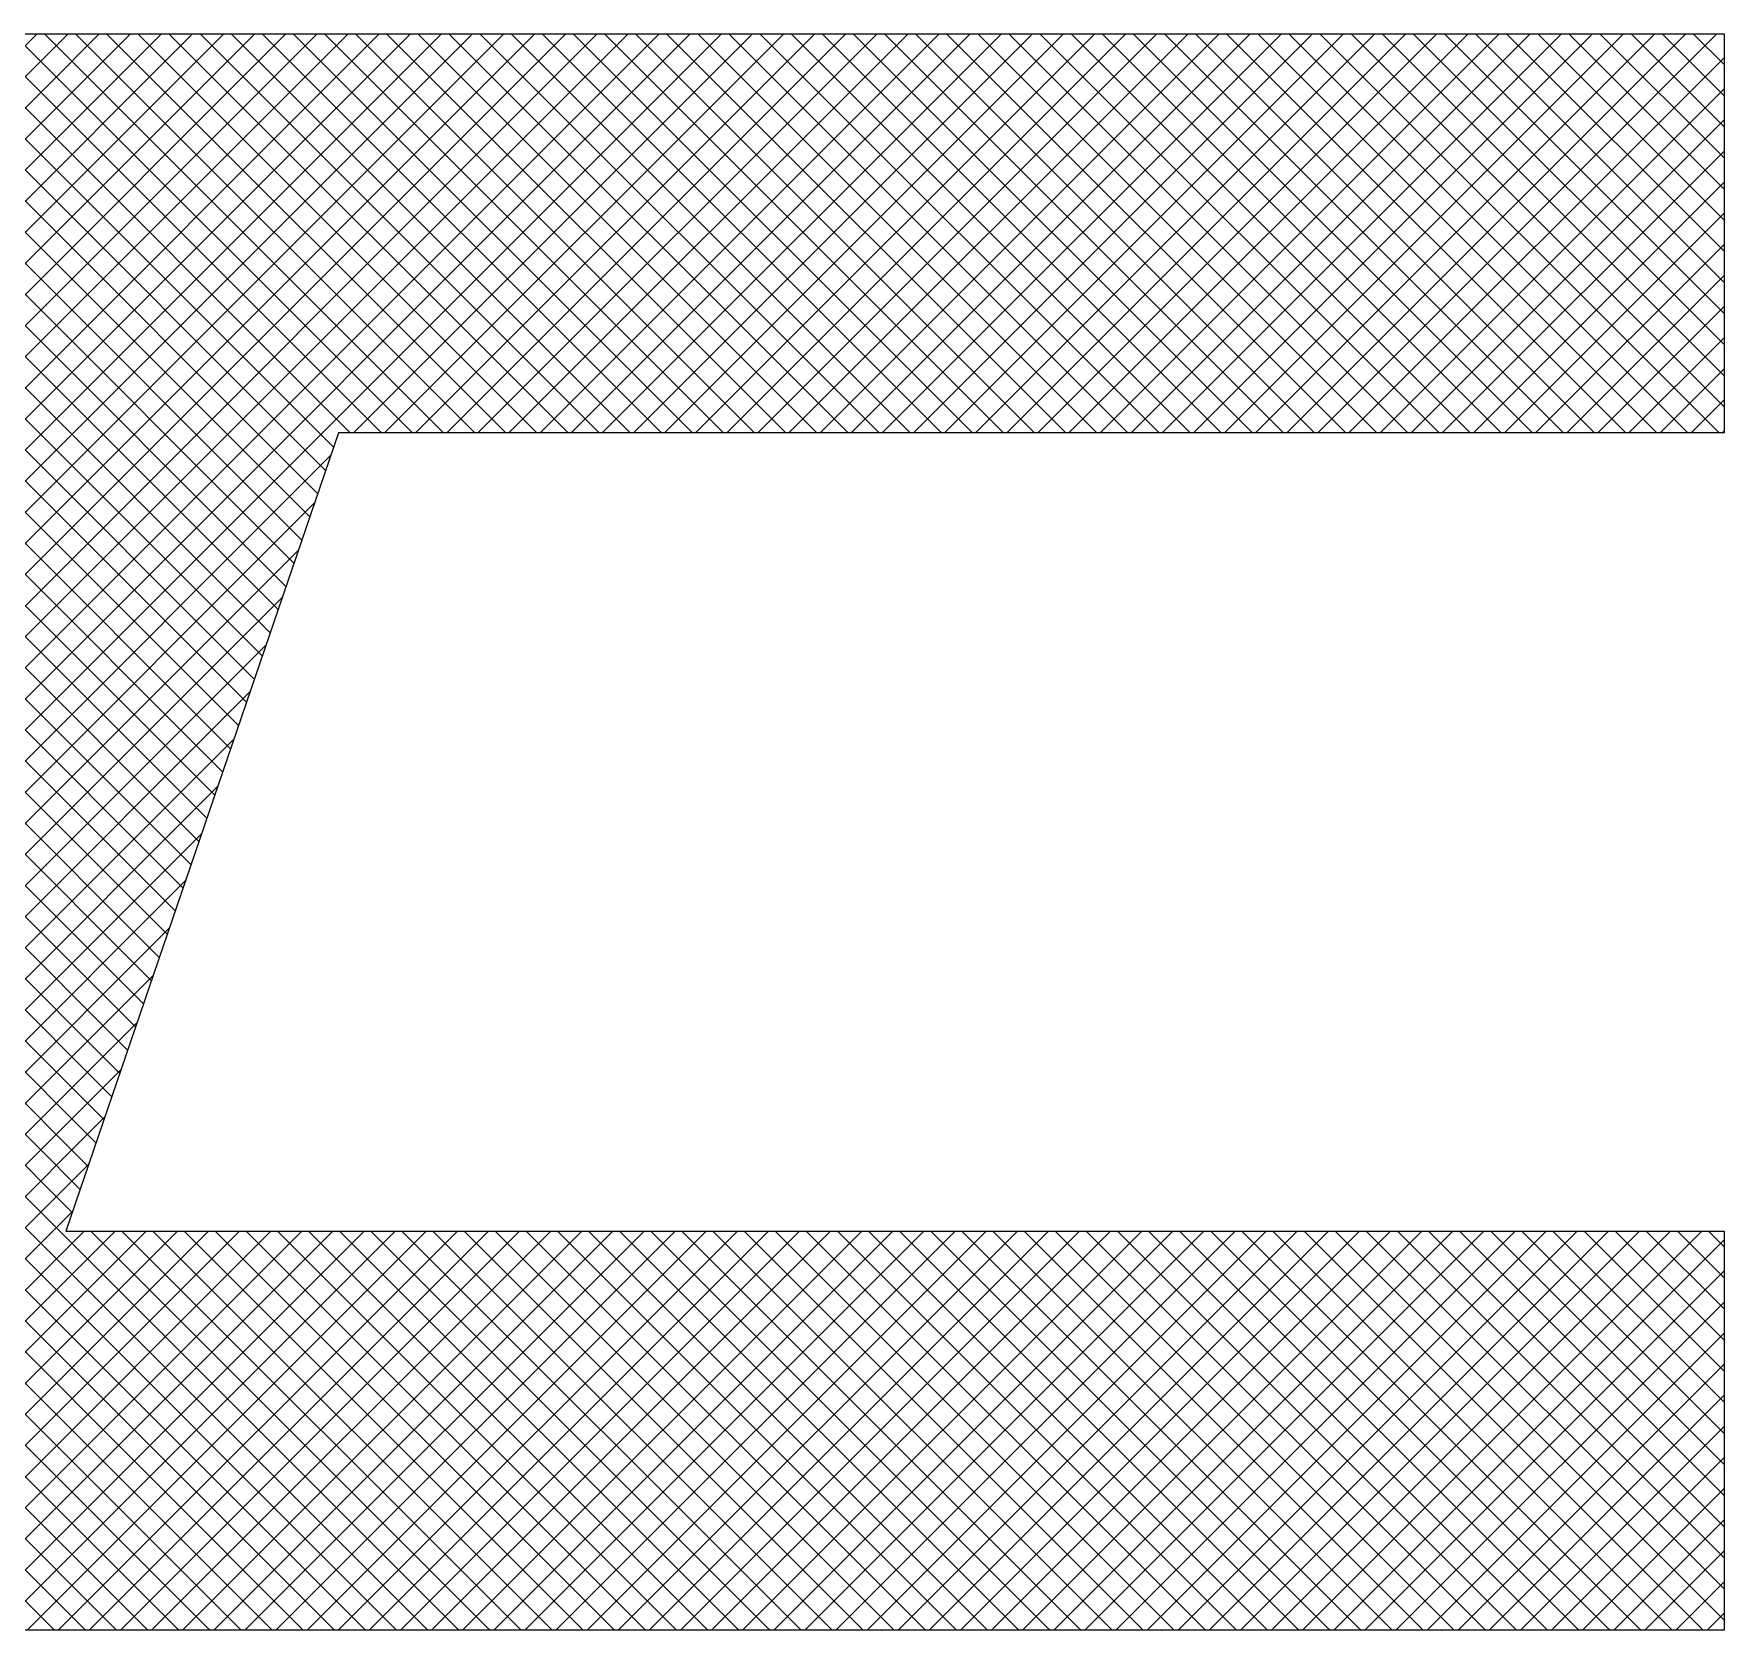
# Model space of a CAD drawing. Extents: x 610887 to 611781, y -400493 to -399849.
# Drawn here: x 611047.826 to 611051.418, y -400438.779 to -400435.386 of the extents above; entities that cross this region are included whole.
import ezdxf

# ---------------------------------------------------------------- set-up
doc = ezdxf.new("R2010")
doc.units = 0
doc.header["$LTSCALE"] = 1000
doc.layers.get('0').update_dxf_attribs({"linetype": 'CONTINUOUS'})
doc.layers.add('9-BOX', color=7, linetype='CONTINUOUS')

# ---------------------------------------------------------------- blocks, each defined once
blk = doc.blocks.new('*X13')
at = {"color": 0}
for p, q in [((237810.5159, 346143.8966), (237808.5505, 346145.862)), ((237810.5384, 346143.9625), (237808.6389, 346145.862)), ((237810.5609, 346144.0284), (237808.7273, 346145.862)), ((237808.8097, 346144.728), (237809.9437, 346145.862)), ((237810.5834, 346144.0942), (237808.8157, 346145.862)), ((237808.8981, 346144.728), (237810.0321, 346145.862)), ((237810.606, 346144.1601), (237808.9041, 346145.862)), ((237808.9864, 346144.728), (237810.1204, 346145.862)), ((237810.6285, 346144.226), (237808.9925, 346145.862)), ((237809.0051, 346142.9789), (237811.8882, 346145.862)), ((237809.0509, 346143.113), (237811.7998, 346145.862)), ((237809.0748, 346144.728), (237810.2088, 346145.862)), ((237810.651, 346144.2919), (237809.0809, 346145.862)), ((237809.0967, 346143.2472), (237811.7114, 346145.862)), ((237809.1424, 346143.3814), (237811.623, 346145.862)), ((237809.1632, 346144.728), (237810.2972, 346145.862)), ((237810.6735, 346144.3578), (237809.1692, 346145.862)), ((237809.1882, 346143.5156), (237811.5347, 346145.862)), ((237809.234, 346143.6498), (237811.4463, 346145.862)), ((237809.2516, 346144.728), (237810.3856, 346145.862)), ((237810.696, 346144.4236), (237809.2576, 346145.862)), ((237809.2798, 346143.7839), (237811.3579, 346145.862)), ((237809.3256, 346143.9181), (237811.2695, 346145.862)), ((237809.34, 346144.728), (237810.474, 346145.862)), ((237810.7185, 346144.4895), (237809.346, 346145.862)), ((237809.3714, 346144.0523), (237811.1811, 346145.862)), ((237809.4172, 346144.1865), (237811.0927, 346145.862)), ((237809.4284, 346144.728), (237810.5624, 346145.862)), ((237810.741, 346144.5554), (237809.4344, 346145.862)), ((237809.463, 346144.3207), (237811.0043, 346145.862)), ((237809.5088, 346144.4548), (237810.9159, 346145.862)), ((237809.5168, 346144.728), (237810.6508, 346145.862)), ((237810.7635, 346144.6213), (237809.5228, 346145.862)), ((237809.5546, 346144.589), (237810.8275, 346145.862)), ((237809.6004, 346144.7232), (237810.7392, 346145.862)), ((237810.786, 346144.6871), (237809.6112, 346145.862)), ((237810.8336, 346144.728), (237809.6996, 346145.862)), ((237810.922, 346144.728), (237809.788, 346145.862)), ((237811.0103, 346144.728), (237809.8763, 346145.862)), ((237811.0987, 346144.728), (237809.9647, 346145.862)), ((237811.1871, 346144.728), (237810.0531, 346145.862)), ((237811.2755, 346144.728), (237810.1415, 346145.862)), ((237811.3639, 346144.728), (237810.2299, 346145.862)), ((237811.4523, 346144.728), (237810.3183, 346145.862)), ((237811.5407, 346144.728), (237810.4067, 346145.862)), ((237811.6291, 346144.728), (237810.4951, 346145.862)), ((237811.7175, 346144.728), (237810.5835, 346145.862)), ((237811.8058, 346144.728), (237810.6718, 346145.862)), ((237811.8942, 346144.728), (237810.7602, 346145.862)), ((237810.8426, 346144.728), (237811.9766, 346145.862)), ((237811.9826, 346144.728), (237810.8486, 346145.862)), ((237810.931, 346144.728), (237812.065, 346145.862)), ((237812.071, 346144.728), (237810.937, 346145.862)), ((237811.0194, 346144.728), (237812.1534, 346145.862)), ((237812.1594, 346144.728), (237811.0254, 346145.862)), ((237811.1078, 346144.728), (237812.2418, 346145.862)), ((237812.2478, 346144.728), (237811.1138, 346145.862)), ((237811.1962, 346144.728), (237812.3302, 346145.862)), ((237812.3362, 346144.728), (237811.2022, 346145.862)), ((237811.2845, 346144.728), (237812.4185, 346145.862)), ((237812.4246, 346144.728), (237811.2906, 346145.862)), ((237811.3729, 346144.728), (237812.5069, 346145.862)), ((237812.513, 346144.728), (237811.379, 346145.862)), ((237811.4613, 346144.728), (237812.5953, 346145.862)), ((237812.6013, 346144.728), (237811.4673, 346145.862)), ((237811.5497, 346144.728), (237812.6837, 346145.862)), ((237812.6897, 346144.728), (237811.5557, 346145.862)), ((237811.6381, 346144.728), (237812.7721, 346145.862)), ((237812.7781, 346144.728), (237811.6441, 346145.862)), ((237811.7265, 346144.728), (237812.8605, 346145.862)), ((237812.8665, 346144.728), (237811.7325, 346145.862)), ((237811.8149, 346144.728), (237812.9489, 346145.862)), ((237812.9549, 346144.728), (237811.8209, 346145.862)), ((237811.9033, 346144.728), (237813.0373, 346145.862)), ((237813.0433, 346144.728), (237811.9093, 346145.862)), ((237811.9916, 346144.728), (237813.1256, 346145.862)), ((237813.1317, 346144.728), (237811.9977, 346145.862)), ((237812.08, 346144.728), (237813.214, 346145.862)), ((237813.2201, 346144.728), (237812.0861, 346145.862)), ((237812.1684, 346144.728), (237813.3024, 346145.862)), ((237813.3084, 346144.728), (237812.1744, 346145.862)), ((237812.2568, 346144.728), (237813.3908, 346145.862)), ((237813.3968, 346144.728), (237812.2628, 346145.862)), ((237812.3452, 346144.728), (237813.4792, 346145.862)), ((237813.4852, 346144.728), (237812.3512, 346145.862)), ((237812.4336, 346144.728), (237813.5676, 346145.862)), ((237813.5736, 346144.728), (237812.4396, 346145.862)), ((237812.522, 346144.728), (237813.656, 346145.862)), ((237813.662, 346144.728), (237812.528, 346145.862)), ((237812.6104, 346144.728), (237813.7444, 346145.862)), ((237813.7504, 346144.728), (237812.6164, 346145.862)), ((237812.6988, 346144.728), (237813.8328, 346145.862)), ((237813.8388, 346144.728), (237812.7048, 346145.862)), ((237812.7871, 346144.728), (237813.9211, 346145.862)), ((237813.9272, 346144.728), (237812.7932, 346145.862)), ((237812.8755, 346144.728), (237814.0095, 346145.862)), ((237814.0156, 346144.728), (237812.8816, 346145.862)), ((237812.9639, 346144.728), (237814.0979, 346145.862)), ((237814.1039, 346144.728), (237812.9699, 346145.862)), ((237813.0523, 346144.728), (237814.1863, 346145.862)), ((237814.1923, 346144.728), (237813.0583, 346145.862)), ((237813.1407, 346144.728), (237814.2747, 346145.862)), ((237814.2807, 346144.728), (237813.1467, 346145.862)), ((237813.2291, 346144.728), (237814.3631, 346145.862)), ((237814.3691, 346144.728), (237813.2351, 346145.862)), ((237813.3175, 346144.728), (237814.4515, 346145.862)), ((237814.4575, 346144.728), (237813.3235, 346145.862)), ((237813.4059, 346144.728), (237814.5399, 346145.862)), ((237814.5459, 346144.728), (237813.4119, 346145.862)), ((237813.4942, 346144.728), (237814.6282, 346145.862)), ((237814.6343, 346144.728), (237813.5003, 346145.862)), ((237813.5826, 346144.728), (237814.7166, 346145.862)), ((237814.7227, 346144.728), (237813.5887, 346145.862)), ((237814.737, 346144.802), (237813.677, 346145.862)), ((237814.737, 346144.8904), (237813.7654, 346145.862)), ((237814.737, 346144.9788), (237813.8538, 346145.862)), ((237814.737, 346145.0672), (237813.9422, 346145.862)), ((237814.737, 346145.1556), (237814.0306, 346145.862)), ((237814.737, 346145.244), (237814.119, 346145.862)), ((237814.737, 346145.3324), (237814.2074, 346145.862)), ((237814.737, 346145.4208), (237814.2958, 346145.862)), ((237814.737, 346145.5092), (237814.3842, 346145.862)), ((237814.737, 346145.5975), (237814.4725, 346145.862)), ((237814.737, 346145.6859), (237814.5609, 346145.862)), ((237814.737, 346145.7743), (237814.6493, 346145.862)), ((237813.671, 346144.728), (237814.737, 346145.794)), ((237813.7594, 346144.728), (237814.737, 346145.7056)), ((237813.8478, 346144.728), (237814.737, 346145.6172)), ((237813.9362, 346144.728), (237814.737, 346145.5288)), ((237814.0246, 346144.728), (237814.737, 346145.4404)), ((237814.113, 346144.728), (237814.737, 346145.352)), ((237814.2014, 346144.728), (237814.737, 346145.2636)), ((237814.2897, 346144.728), (237814.737, 346145.1753)), ((237814.3781, 346144.728), (237814.737, 346145.0869)), ((237814.4665, 346144.728), (237814.737, 346144.9985)), ((237814.5549, 346144.728), (237814.737, 346144.9101)), ((237814.6433, 346144.728), (237814.737, 346144.8217)), ((237814.7317, 346144.728), (237814.737, 346144.7333)), ((237810.4934, 346143.8307), (237809.6005, 346144.7236)), ((237808.9593, 346142.8447), (237810.7779, 346144.6633)), ((237810.4709, 346143.7649), (237809.578, 346144.6577)), ((237810.4484, 346143.699), (237809.5555, 346144.5918)), ((237808.9135, 346142.7105), (237810.732, 346144.529)), ((237810.4259, 346143.6331), (237809.533, 346144.5259)), ((237810.4034, 346143.5672), (237809.5106, 346144.46)), ((237808.8677, 346142.5763), (237810.6861, 346144.3948)), ((237810.3808, 346143.5014), (237809.4881, 346144.3941)), ((237810.3583, 346143.4355), (237809.4656, 346144.3282)), ((237807.7058, 346141.326), (237810.6402, 346144.2605)), ((237810.3358, 346143.3696), (237809.4431, 346144.2623)), ((237810.3133, 346143.3037), (237809.4206, 346144.1964)), ((237807.7942, 346141.326), (237810.5944, 346144.1262)), ((237810.2908, 346143.2378), (237809.3981, 346144.1305)), ((237810.2683, 346143.172), (237809.3756, 346144.0646)), ((237807.8825, 346141.326), (237810.5485, 346143.9919)), ((237810.2458, 346143.1061), (237809.3531, 346143.9987)), ((237810.2233, 346143.0402), (237809.3306, 346143.9328)), ((237810.2008, 346142.9743), (237809.3081, 346143.8669)), ((237807.9709, 346141.326), (237810.5026, 346143.8577)), ((237810.1782, 346142.9085), (237809.2857, 346143.801)), ((237808.0593, 346141.326), (237810.4567, 346143.7234)), ((237810.1557, 346142.8426), (237809.2632, 346143.7351)), ((237810.1332, 346142.7767), (237809.2407, 346143.6692)), ((237808.1477, 346141.326), (237810.4108, 346143.5891)), ((237810.1107, 346142.7108), (237809.2182, 346143.6033)), ((237810.0882, 346142.6449), (237809.1957, 346143.5374)), ((237808.2361, 346141.326), (237810.365, 346143.4549)), ((237810.0657, 346142.5791), (237809.1732, 346143.4715)), ((237810.0432, 346142.5132), (237809.1507, 346143.4056)), ((237811.142, 346141.326), (237809.1282, 346143.3397)), ((237808.3245, 346141.326), (237810.3191, 346143.3206)), ((237811.0536, 346141.326), (237809.1057, 346143.2739)), ((237810.9652, 346141.326), (237809.0833, 346143.208)), ((237808.4129, 346141.326), (237810.2732, 346143.1863)), ((237810.8768, 346141.326), (237809.0608, 346143.1421)), ((237808.5013, 346141.326), (237810.2273, 346143.0521)), ((237810.7884, 346141.326), (237809.0383, 346143.0762)), ((237810.7, 346141.326), (237809.0158, 346143.0103)), ((237808.5896, 346141.326), (237810.1814, 346142.9178)), ((237810.6117, 346141.326), (237808.9933, 346142.9444)), ((237810.5233, 346141.326), (237808.9708, 346142.8785)), ((237810.4349, 346141.326), (237808.9483, 346142.8126)), ((237808.678, 346141.326), (237810.1355, 346142.7835)), ((237810.3465, 346141.326), (237808.9258, 346142.7467)), ((237810.2581, 346141.326), (237808.9033, 346142.6808)), ((237808.7664, 346141.326), (237810.0897, 346142.6492)), ((237810.1697, 346141.326), (237808.8808, 346142.6149)), ((237810.0813, 346141.326), (237808.8584, 346142.549)), ((237809.9929, 346141.326), (237808.8359, 346142.4831)), ((237808.8548, 346141.326), (237810.0438, 346142.515)), ((237808.9432, 346141.326), (237810.0772, 346142.46)), ((237809.0316, 346141.326), (237810.1656, 346142.46)), ((237809.12, 346141.326), (237810.254, 346142.46)), ((237809.2084, 346141.326), (237810.3424, 346142.46)), ((237809.2968, 346141.326), (237810.4308, 346142.46)), ((237809.3851, 346141.326), (237810.5191, 346142.46)), ((237809.4735, 346141.326), (237810.6075, 346142.46)), ((237809.5619, 346141.326), (237810.6959, 346142.46)), ((237809.6503, 346141.326), (237810.7843, 346142.46)), ((237809.7387, 346141.326), (237810.8727, 346142.46)), ((237809.8271, 346141.326), (237810.9611, 346142.46)), ((237809.9155, 346141.326), (237811.0495, 346142.46)), ((237810.0039, 346141.326), (237811.1379, 346142.46)), ((237810.0922, 346141.326), (237811.2262, 346142.46)), ((237811.2304, 346141.326), (237810.0964, 346142.46)), ((237810.1806, 346141.326), (237811.3146, 346142.46)), ((237811.3188, 346141.326), (237810.1848, 346142.46)), ((237810.269, 346141.326), (237811.403, 346142.46)), ((237811.4071, 346141.326), (237810.2731, 346142.46)), ((237810.3574, 346141.326), (237811.4914, 346142.46)), ((237811.4955, 346141.326), (237810.3615, 346142.46)), ((237810.4458, 346141.326), (237811.5798, 346142.46)), ((237811.5839, 346141.326), (237810.4499, 346142.46)), ((237810.5342, 346141.326), (237811.6682, 346142.46)), ((237811.6723, 346141.326), (237810.5383, 346142.46)), ((237810.6226, 346141.326), (237811.7566, 346142.46)), ((237811.7607, 346141.326), (237810.6267, 346142.46)), ((237810.711, 346141.326), (237811.845, 346142.46)), ((237811.8491, 346141.326), (237810.7151, 346142.46)), ((237810.7994, 346141.326), (237811.9334, 346142.46)), ((237811.9375, 346141.326), (237810.8035, 346142.46)), ((237810.8877, 346141.326), (237812.0217, 346142.46)), ((237812.0259, 346141.326), (237810.8919, 346142.46)), ((237810.9761, 346141.326), (237812.1101, 346142.46)), ((237812.1143, 346141.326), (237810.9803, 346142.46)), ((237811.0645, 346141.326), (237812.1985, 346142.46)), ((237812.2026, 346141.326), (237811.0686, 346142.46)), ((237811.1529, 346141.326), (237812.2869, 346142.46)), ((237812.291, 346141.326), (237811.157, 346142.46)), ((237811.2413, 346141.326), (237812.3753, 346142.46)), ((237812.3794, 346141.326), (237811.2454, 346142.46)), ((237811.3297, 346141.326), (237812.4637, 346142.46)), ((237812.4678, 346141.326), (237811.3338, 346142.46)), ((237811.4181, 346141.326), (237812.5521, 346142.46)), ((237812.5562, 346141.326), (237811.4222, 346142.46)), ((237811.5065, 346141.326), (237812.6405, 346142.46)), ((237812.6446, 346141.326), (237811.5106, 346142.46)), ((237811.5949, 346141.326), (237812.7289, 346142.46)), ((237812.733, 346141.326), (237811.599, 346142.46)), ((237811.6832, 346141.326), (237812.8172, 346142.46)), ((237812.8214, 346141.326), (237811.6874, 346142.46)), ((237811.7716, 346141.326), (237812.9056, 346142.46)), ((237812.9097, 346141.326), (237811.7757, 346142.46)), ((237811.86, 346141.326), (237812.994, 346142.46)), ((237812.9981, 346141.326), (237811.8641, 346142.46)), ((237811.9484, 346141.326), (237813.0824, 346142.46)), ((237813.0865, 346141.326), (237811.9525, 346142.46)), ((237812.0368, 346141.326), (237813.1708, 346142.46)), ((237813.1749, 346141.326), (237812.0409, 346142.46)), ((237812.1252, 346141.326), (237813.2592, 346142.46)), ((237813.2633, 346141.326), (237812.1293, 346142.46)), ((237812.2136, 346141.326), (237813.3476, 346142.46)), ((237813.3517, 346141.326), (237812.2177, 346142.46)), ((237812.302, 346141.326), (237813.436, 346142.46)), ((237813.4401, 346141.326), (237812.3061, 346142.46)), ((237812.3903, 346141.326), (237813.5243, 346142.46)), ((237813.5285, 346141.326), (237812.3945, 346142.46)), ((237812.4787, 346141.326), (237813.6127, 346142.46)), ((237813.6169, 346141.326), (237812.4829, 346142.46)), ((237812.5671, 346141.326), (237813.7011, 346142.46)), ((237813.7052, 346141.326), (237812.5712, 346142.46)), ((237812.6555, 346141.326), (237813.7895, 346142.46)), ((237813.7936, 346141.326), (237812.6596, 346142.46)), ((237812.7439, 346141.326), (237813.8779, 346142.46)), ((237813.882, 346141.326), (237812.748, 346142.46)), ((237812.8323, 346141.326), (237813.9663, 346142.46)), ((237813.9704, 346141.326), (237812.8364, 346142.46)), ((237812.9207, 346141.326), (237814.0547, 346142.46)), ((237814.0588, 346141.326), (237812.9248, 346142.46)), ((237813.0091, 346141.326), (237814.1431, 346142.46)), ((237814.1472, 346141.326), (237813.0132, 346142.46)), ((237813.0975, 346141.326), (237814.2315, 346142.46)), ((237814.2356, 346141.326), (237813.1016, 346142.46)), ((237813.1858, 346141.326), (237814.3198, 346142.46)), ((237814.324, 346141.326), (237813.19, 346142.46)), ((237813.2742, 346141.326), (237814.4082, 346142.46)), ((237814.4123, 346141.326), (237813.2783, 346142.46)), ((237813.3626, 346141.326), (237814.4966, 346142.46)), ((237814.5007, 346141.326), (237813.3667, 346142.46)), ((237813.451, 346141.326), (237814.585, 346142.46)), ((237814.5891, 346141.326), (237813.4551, 346142.46)), ((237813.5394, 346141.326), (237814.6734, 346142.46)), ((237814.6775, 346141.326), (237813.5435, 346142.46)), ((237813.6278, 346141.326), (237814.737, 346142.4352)), ((237814.737, 346141.3549), (237813.6319, 346142.46)), ((237814.737, 346141.4433), (237813.7203, 346142.46)), ((237814.737, 346141.5317), (237813.8087, 346142.46)), ((237814.737, 346141.6201), (237813.8971, 346142.46)), ((237814.737, 346141.7085), (237813.9855, 346142.46)), ((237814.737, 346141.7968), (237814.0738, 346142.46)), ((237814.737, 346141.8852), (237814.1622, 346142.46)), ((237814.737, 346141.9736), (237814.2506, 346142.46)), ((237814.737, 346142.062), (237814.339, 346142.46)), ((237814.737, 346142.1504), (237814.4274, 346142.46)), ((237814.737, 346142.2388), (237814.5158, 346142.46)), ((237814.737, 346142.3272), (237814.6042, 346142.46)), ((237814.737, 346142.4156), (237814.6926, 346142.46)), ((237813.7162, 346141.326), (237814.737, 346142.3468)), ((237813.8046, 346141.326), (237814.737, 346142.2584)), ((237813.8929, 346141.326), (237814.737, 346142.1701)), ((237813.9813, 346141.326), (237814.737, 346142.0817)), ((237814.0697, 346141.326), (237814.737, 346141.9933)), ((237814.1581, 346141.326), (237814.737, 346141.9049)), ((237814.2465, 346141.326), (237814.737, 346141.8165)), ((237814.3349, 346141.326), (237814.737, 346141.7281)), ((237814.4233, 346141.326), (237814.737, 346141.6397)), ((237814.5117, 346141.326), (237814.737, 346141.5513)), ((237814.6001, 346141.326), (237814.737, 346141.4629)), ((237814.6884, 346141.326), (237814.737, 346141.3746))]:
    blk.add_line(p, q, dxfattribs=at)
blk = doc.blocks.new('*X3')
at = {"color": 0}
for p, q in [((237810.5159, 346143.8966), (237808.5505, 346145.862)), ((237810.5384, 346143.9625), (237808.6389, 346145.862)), ((237810.5609, 346144.0284), (237808.7273, 346145.862)), ((237808.8097, 346144.728), (237809.9437, 346145.862)), ((237810.5834, 346144.0942), (237808.8157, 346145.862)), ((237808.8981, 346144.728), (237810.0321, 346145.862)), ((237810.606, 346144.1601), (237808.9041, 346145.862)), ((237808.9864, 346144.728), (237810.1204, 346145.862)), ((237810.6285, 346144.226), (237808.9925, 346145.862)), ((237809.0051, 346142.9789), (237811.8882, 346145.862)), ((237809.0509, 346143.113), (237811.7998, 346145.862)), ((237809.0748, 346144.728), (237810.2088, 346145.862)), ((237810.651, 346144.2919), (237809.0809, 346145.862)), ((237809.0967, 346143.2472), (237811.7114, 346145.862)), ((237809.1424, 346143.3814), (237811.623, 346145.862)), ((237809.1632, 346144.728), (237810.2972, 346145.862)), ((237810.6735, 346144.3578), (237809.1692, 346145.862)), ((237809.1882, 346143.5156), (237811.5347, 346145.862)), ((237809.234, 346143.6498), (237811.4463, 346145.862)), ((237809.2516, 346144.728), (237810.3856, 346145.862)), ((237810.696, 346144.4236), (237809.2576, 346145.862)), ((237809.2798, 346143.7839), (237811.3579, 346145.862)), ((237809.3256, 346143.9181), (237811.2695, 346145.862)), ((237809.34, 346144.728), (237810.474, 346145.862)), ((237810.7185, 346144.4895), (237809.346, 346145.862)), ((237809.3714, 346144.0523), (237811.1811, 346145.862)), ((237809.4172, 346144.1865), (237811.0927, 346145.862)), ((237809.4284, 346144.728), (237810.5624, 346145.862)), ((237810.741, 346144.5554), (237809.4344, 346145.862)), ((237809.463, 346144.3207), (237811.0043, 346145.862)), ((237809.5088, 346144.4548), (237810.9159, 346145.862)), ((237809.5168, 346144.728), (237810.6508, 346145.862)), ((237810.7635, 346144.6213), (237809.5228, 346145.862)), ((237809.5546, 346144.589), (237810.8275, 346145.862)), ((237809.6004, 346144.7232), (237810.7392, 346145.862)), ((237810.786, 346144.6871), (237809.6112, 346145.862)), ((237810.8336, 346144.728), (237809.6996, 346145.862)), ((237810.922, 346144.728), (237809.788, 346145.862)), ((237811.0103, 346144.728), (237809.8763, 346145.862)), ((237811.0987, 346144.728), (237809.9647, 346145.862)), ((237811.1871, 346144.728), (237810.0531, 346145.862)), ((237811.2755, 346144.728), (237810.1415, 346145.862)), ((237811.3639, 346144.728), (237810.2299, 346145.862)), ((237811.4523, 346144.728), (237810.3183, 346145.862)), ((237811.5407, 346144.728), (237810.4067, 346145.862)), ((237811.6291, 346144.728), (237810.4951, 346145.862)), ((237811.7175, 346144.728), (237810.5835, 346145.862)), ((237811.8058, 346144.728), (237810.6718, 346145.862)), ((237811.8942, 346144.728), (237810.7602, 346145.862)), ((237810.8426, 346144.728), (237811.9766, 346145.862)), ((237811.9826, 346144.728), (237810.8486, 346145.862)), ((237810.931, 346144.728), (237812.065, 346145.862)), ((237812.071, 346144.728), (237810.937, 346145.862)), ((237811.0194, 346144.728), (237812.1534, 346145.862)), ((237812.1594, 346144.728), (237811.0254, 346145.862)), ((237811.1078, 346144.728), (237812.2418, 346145.862)), ((237812.2478, 346144.728), (237811.1138, 346145.862)), ((237811.1962, 346144.728), (237812.3302, 346145.862)), ((237812.3362, 346144.728), (237811.2022, 346145.862)), ((237811.2845, 346144.728), (237812.4185, 346145.862)), ((237812.4246, 346144.728), (237811.2906, 346145.862)), ((237811.3729, 346144.728), (237812.5069, 346145.862)), ((237812.513, 346144.728), (237811.379, 346145.862)), ((237811.4613, 346144.728), (237812.5953, 346145.862)), ((237812.6013, 346144.728), (237811.4673, 346145.862)), ((237811.5497, 346144.728), (237812.6837, 346145.862)), ((237812.6897, 346144.728), (237811.5557, 346145.862)), ((237811.6381, 346144.728), (237812.7721, 346145.862)), ((237812.7781, 346144.728), (237811.6441, 346145.862)), ((237811.7265, 346144.728), (237812.8605, 346145.862)), ((237812.8665, 346144.728), (237811.7325, 346145.862)), ((237811.8149, 346144.728), (237812.9489, 346145.862)), ((237812.9549, 346144.728), (237811.8209, 346145.862)), ((237811.9033, 346144.728), (237813.0373, 346145.862)), ((237813.0433, 346144.728), (237811.9093, 346145.862)), ((237811.9916, 346144.728), (237813.1256, 346145.862)), ((237813.1317, 346144.728), (237811.9977, 346145.862)), ((237812.08, 346144.728), (237813.214, 346145.862)), ((237813.2201, 346144.728), (237812.0861, 346145.862)), ((237812.1684, 346144.728), (237813.3024, 346145.862)), ((237813.3084, 346144.728), (237812.1744, 346145.862)), ((237812.2568, 346144.728), (237813.3908, 346145.862)), ((237813.3968, 346144.728), (237812.2628, 346145.862)), ((237812.3452, 346144.728), (237813.4792, 346145.862)), ((237813.4852, 346144.728), (237812.3512, 346145.862)), ((237812.4336, 346144.728), (237813.5676, 346145.862)), ((237813.5736, 346144.728), (237812.4396, 346145.862)), ((237812.522, 346144.728), (237813.656, 346145.862)), ((237813.662, 346144.728), (237812.528, 346145.862)), ((237812.6104, 346144.728), (237813.7444, 346145.862)), ((237813.7504, 346144.728), (237812.6164, 346145.862)), ((237812.6988, 346144.728), (237813.8328, 346145.862)), ((237813.8388, 346144.728), (237812.7048, 346145.862)), ((237812.7871, 346144.728), (237813.9211, 346145.862)), ((237813.9272, 346144.728), (237812.7932, 346145.862)), ((237812.8755, 346144.728), (237814.0095, 346145.862)), ((237814.0156, 346144.728), (237812.8816, 346145.862)), ((237812.9639, 346144.728), (237814.0979, 346145.862)), ((237814.1039, 346144.728), (237812.9699, 346145.862)), ((237813.0523, 346144.728), (237814.1863, 346145.862)), ((237814.1923, 346144.728), (237813.0583, 346145.862)), ((237813.1407, 346144.728), (237814.2747, 346145.862)), ((237814.2807, 346144.728), (237813.1467, 346145.862)), ((237813.2291, 346144.728), (237814.3631, 346145.862)), ((237814.3691, 346144.728), (237813.2351, 346145.862)), ((237813.3175, 346144.728), (237814.4515, 346145.862)), ((237814.4575, 346144.728), (237813.3235, 346145.862)), ((237813.4059, 346144.728), (237814.5399, 346145.862)), ((237814.5459, 346144.728), (237813.4119, 346145.862)), ((237813.4942, 346144.728), (237814.6282, 346145.862)), ((237814.6343, 346144.728), (237813.5003, 346145.862)), ((237813.5826, 346144.728), (237814.7166, 346145.862)), ((237814.7227, 346144.728), (237813.5887, 346145.862)), ((237814.737, 346144.802), (237813.677, 346145.862)), ((237814.737, 346144.8904), (237813.7654, 346145.862)), ((237814.737, 346144.9788), (237813.8538, 346145.862)), ((237814.737, 346145.0672), (237813.9422, 346145.862)), ((237814.737, 346145.1556), (237814.0306, 346145.862)), ((237814.737, 346145.244), (237814.119, 346145.862)), ((237814.737, 346145.3324), (237814.2074, 346145.862)), ((237814.737, 346145.4208), (237814.2958, 346145.862)), ((237814.737, 346145.5092), (237814.3842, 346145.862)), ((237814.737, 346145.5975), (237814.4725, 346145.862)), ((237814.737, 346145.6859), (237814.5609, 346145.862)), ((237814.737, 346145.7743), (237814.6493, 346145.862)), ((237813.671, 346144.728), (237814.737, 346145.794)), ((237813.7594, 346144.728), (237814.737, 346145.7056)), ((237813.8478, 346144.728), (237814.737, 346145.6172)), ((237813.9362, 346144.728), (237814.737, 346145.5288)), ((237814.0246, 346144.728), (237814.737, 346145.4404)), ((237814.113, 346144.728), (237814.737, 346145.352)), ((237814.2014, 346144.728), (237814.737, 346145.2636)), ((237814.2897, 346144.728), (237814.737, 346145.1753)), ((237814.3781, 346144.728), (237814.737, 346145.0869)), ((237814.4665, 346144.728), (237814.737, 346144.9985)), ((237814.5549, 346144.728), (237814.737, 346144.9101)), ((237814.6433, 346144.728), (237814.737, 346144.8217)), ((237814.7317, 346144.728), (237814.737, 346144.7333)), ((237810.4934, 346143.8307), (237809.6005, 346144.7236)), ((237808.9593, 346142.8447), (237810.7779, 346144.6633)), ((237810.4709, 346143.7649), (237809.578, 346144.6577)), ((237810.4484, 346143.699), (237809.5555, 346144.5918)), ((237808.9135, 346142.7105), (237810.732, 346144.529)), ((237810.4259, 346143.6331), (237809.533, 346144.5259)), ((237810.4034, 346143.5672), (237809.5106, 346144.46)), ((237808.8677, 346142.5763), (237810.6861, 346144.3948)), ((237810.3808, 346143.5014), (237809.4881, 346144.3941)), ((237810.3583, 346143.4355), (237809.4656, 346144.3282)), ((237807.7058, 346141.326), (237810.6402, 346144.2605)), ((237810.3358, 346143.3696), (237809.4431, 346144.2623)), ((237810.3133, 346143.3037), (237809.4206, 346144.1964)), ((237807.7942, 346141.326), (237810.5944, 346144.1262)), ((237810.2908, 346143.2378), (237809.3981, 346144.1305)), ((237810.2683, 346143.172), (237809.3756, 346144.0646)), ((237807.8825, 346141.326), (237810.5485, 346143.9919)), ((237810.2458, 346143.1061), (237809.3531, 346143.9987)), ((237810.2233, 346143.0402), (237809.3306, 346143.9328)), ((237810.2008, 346142.9743), (237809.3081, 346143.8669)), ((237807.9709, 346141.326), (237810.5026, 346143.8577)), ((237810.1782, 346142.9085), (237809.2857, 346143.801)), ((237808.0593, 346141.326), (237810.4567, 346143.7234)), ((237810.1557, 346142.8426), (237809.2632, 346143.7351)), ((237810.1332, 346142.7767), (237809.2407, 346143.6692)), ((237808.1477, 346141.326), (237810.4108, 346143.5891)), ((237810.1107, 346142.7108), (237809.2182, 346143.6033)), ((237810.0882, 346142.6449), (237809.1957, 346143.5374)), ((237808.2361, 346141.326), (237810.365, 346143.4549)), ((237810.0657, 346142.5791), (237809.1732, 346143.4715)), ((237810.0432, 346142.5132), (237809.1507, 346143.4056)), ((237811.142, 346141.326), (237809.1282, 346143.3397)), ((237808.3245, 346141.326), (237810.3191, 346143.3206)), ((237811.0536, 346141.326), (237809.1057, 346143.2739)), ((237810.9652, 346141.326), (237809.0833, 346143.208)), ((237808.4129, 346141.326), (237810.2732, 346143.1863)), ((237810.8768, 346141.326), (237809.0608, 346143.1421)), ((237808.5013, 346141.326), (237810.2273, 346143.0521)), ((237810.7884, 346141.326), (237809.0383, 346143.0762)), ((237810.7, 346141.326), (237809.0158, 346143.0103)), ((237808.5896, 346141.326), (237810.1814, 346142.9178)), ((237810.6117, 346141.326), (237808.9933, 346142.9444)), ((237810.5233, 346141.326), (237808.9708, 346142.8785)), ((237810.4349, 346141.326), (237808.9483, 346142.8126)), ((237808.678, 346141.326), (237810.1355, 346142.7835)), ((237810.3465, 346141.326), (237808.9258, 346142.7467)), ((237810.2581, 346141.326), (237808.9033, 346142.6808)), ((237808.7664, 346141.326), (237810.0897, 346142.6492)), ((237810.1697, 346141.326), (237808.8808, 346142.6149)), ((237810.0813, 346141.326), (237808.8584, 346142.549)), ((237809.9929, 346141.326), (237808.8359, 346142.4831)), ((237808.8548, 346141.326), (237810.0438, 346142.515)), ((237808.9432, 346141.326), (237810.0772, 346142.46)), ((237809.0316, 346141.326), (237810.1656, 346142.46)), ((237809.12, 346141.326), (237810.254, 346142.46)), ((237809.2084, 346141.326), (237810.3424, 346142.46)), ((237809.2968, 346141.326), (237810.4308, 346142.46)), ((237809.3851, 346141.326), (237810.5191, 346142.46)), ((237809.4735, 346141.326), (237810.6075, 346142.46)), ((237809.5619, 346141.326), (237810.6959, 346142.46)), ((237809.6503, 346141.326), (237810.7843, 346142.46)), ((237809.7387, 346141.326), (237810.8727, 346142.46)), ((237809.8271, 346141.326), (237810.9611, 346142.46)), ((237809.9155, 346141.326), (237811.0495, 346142.46)), ((237810.0039, 346141.326), (237811.1379, 346142.46)), ((237810.0922, 346141.326), (237811.2262, 346142.46)), ((237811.2304, 346141.326), (237810.0964, 346142.46)), ((237810.1806, 346141.326), (237811.3146, 346142.46)), ((237811.3188, 346141.326), (237810.1848, 346142.46)), ((237810.269, 346141.326), (237811.403, 346142.46)), ((237811.4071, 346141.326), (237810.2731, 346142.46)), ((237810.3574, 346141.326), (237811.4914, 346142.46)), ((237811.4955, 346141.326), (237810.3615, 346142.46)), ((237810.4458, 346141.326), (237811.5798, 346142.46)), ((237811.5839, 346141.326), (237810.4499, 346142.46)), ((237810.5342, 346141.326), (237811.6682, 346142.46)), ((237811.6723, 346141.326), (237810.5383, 346142.46)), ((237810.6226, 346141.326), (237811.7566, 346142.46)), ((237811.7607, 346141.326), (237810.6267, 346142.46)), ((237810.711, 346141.326), (237811.845, 346142.46)), ((237811.8491, 346141.326), (237810.7151, 346142.46)), ((237810.7994, 346141.326), (237811.9334, 346142.46)), ((237811.9375, 346141.326), (237810.8035, 346142.46)), ((237810.8877, 346141.326), (237812.0217, 346142.46)), ((237812.0259, 346141.326), (237810.8919, 346142.46)), ((237810.9761, 346141.326), (237812.1101, 346142.46)), ((237812.1143, 346141.326), (237810.9803, 346142.46)), ((237811.0645, 346141.326), (237812.1985, 346142.46)), ((237812.2026, 346141.326), (237811.0686, 346142.46)), ((237811.1529, 346141.326), (237812.2869, 346142.46)), ((237812.291, 346141.326), (237811.157, 346142.46)), ((237811.2413, 346141.326), (237812.3753, 346142.46)), ((237812.3794, 346141.326), (237811.2454, 346142.46)), ((237811.3297, 346141.326), (237812.4637, 346142.46)), ((237812.4678, 346141.326), (237811.3338, 346142.46)), ((237811.4181, 346141.326), (237812.5521, 346142.46)), ((237812.5562, 346141.326), (237811.4222, 346142.46)), ((237811.5065, 346141.326), (237812.6405, 346142.46)), ((237812.6446, 346141.326), (237811.5106, 346142.46)), ((237811.5949, 346141.326), (237812.7289, 346142.46)), ((237812.733, 346141.326), (237811.599, 346142.46)), ((237811.6832, 346141.326), (237812.8172, 346142.46)), ((237812.8214, 346141.326), (237811.6874, 346142.46)), ((237811.7716, 346141.326), (237812.9056, 346142.46)), ((237812.9097, 346141.326), (237811.7757, 346142.46)), ((237811.86, 346141.326), (237812.994, 346142.46)), ((237812.9981, 346141.326), (237811.8641, 346142.46)), ((237811.9484, 346141.326), (237813.0824, 346142.46)), ((237813.0865, 346141.326), (237811.9525, 346142.46)), ((237812.0368, 346141.326), (237813.1708, 346142.46)), ((237813.1749, 346141.326), (237812.0409, 346142.46)), ((237812.1252, 346141.326), (237813.2592, 346142.46)), ((237813.2633, 346141.326), (237812.1293, 346142.46)), ((237812.2136, 346141.326), (237813.3476, 346142.46)), ((237813.3517, 346141.326), (237812.2177, 346142.46)), ((237812.302, 346141.326), (237813.436, 346142.46)), ((237813.4401, 346141.326), (237812.3061, 346142.46)), ((237812.3903, 346141.326), (237813.5243, 346142.46)), ((237813.5285, 346141.326), (237812.3945, 346142.46)), ((237812.4787, 346141.326), (237813.6127, 346142.46)), ((237813.6169, 346141.326), (237812.4829, 346142.46)), ((237812.5671, 346141.326), (237813.7011, 346142.46)), ((237813.7052, 346141.326), (237812.5712, 346142.46)), ((237812.6555, 346141.326), (237813.7895, 346142.46)), ((237813.7936, 346141.326), (237812.6596, 346142.46)), ((237812.7439, 346141.326), (237813.8779, 346142.46)), ((237813.882, 346141.326), (237812.748, 346142.46)), ((237812.8323, 346141.326), (237813.9663, 346142.46)), ((237813.9704, 346141.326), (237812.8364, 346142.46)), ((237812.9207, 346141.326), (237814.0547, 346142.46)), ((237814.0588, 346141.326), (237812.9248, 346142.46)), ((237813.0091, 346141.326), (237814.1431, 346142.46)), ((237814.1472, 346141.326), (237813.0132, 346142.46)), ((237813.0975, 346141.326), (237814.2315, 346142.46)), ((237814.2356, 346141.326), (237813.1016, 346142.46)), ((237813.1858, 346141.326), (237814.3198, 346142.46)), ((237814.324, 346141.326), (237813.19, 346142.46)), ((237813.2742, 346141.326), (237814.4082, 346142.46)), ((237814.4123, 346141.326), (237813.2783, 346142.46)), ((237813.3626, 346141.326), (237814.4966, 346142.46)), ((237814.5007, 346141.326), (237813.3667, 346142.46)), ((237813.451, 346141.326), (237814.585, 346142.46)), ((237814.5891, 346141.326), (237813.4551, 346142.46)), ((237813.5394, 346141.326), (237814.6734, 346142.46)), ((237814.6775, 346141.326), (237813.5435, 346142.46)), ((237813.6278, 346141.326), (237814.737, 346142.4352)), ((237814.737, 346141.3549), (237813.6319, 346142.46)), ((237814.737, 346141.4433), (237813.7203, 346142.46)), ((237814.737, 346141.5317), (237813.8087, 346142.46)), ((237814.737, 346141.6201), (237813.8971, 346142.46)), ((237814.737, 346141.7085), (237813.9855, 346142.46)), ((237814.737, 346141.7968), (237814.0738, 346142.46)), ((237814.737, 346141.8852), (237814.1622, 346142.46)), ((237814.737, 346141.9736), (237814.2506, 346142.46)), ((237814.737, 346142.062), (237814.339, 346142.46)), ((237814.737, 346142.1504), (237814.4274, 346142.46)), ((237814.737, 346142.2388), (237814.5158, 346142.46)), ((237814.737, 346142.3272), (237814.6042, 346142.46)), ((237814.737, 346142.4156), (237814.6926, 346142.46)), ((237813.7162, 346141.326), (237814.737, 346142.3468)), ((237813.8046, 346141.326), (237814.737, 346142.2584)), ((237813.8929, 346141.326), (237814.737, 346142.1701)), ((237813.9813, 346141.326), (237814.737, 346142.0817)), ((237814.0697, 346141.326), (237814.737, 346141.9933)), ((237814.1581, 346141.326), (237814.737, 346141.9049)), ((237814.2465, 346141.326), (237814.737, 346141.8165)), ((237814.3349, 346141.326), (237814.737, 346141.7281)), ((237814.4233, 346141.326), (237814.737, 346141.6397)), ((237814.5117, 346141.326), (237814.737, 346141.5513)), ((237814.6001, 346141.326), (237814.737, 346141.4629)), ((237814.6884, 346141.326), (237814.737, 346141.3746))]:
    blk.add_line(p, q, dxfattribs=at)

msp = doc.modelspace()

# ---------------------------------------------------------------- linework, layer by layer
at = {"layer": '9-BOX', "linetype": 'Continuous'}
for p, q in [((611045.4817, -400435.3862), (611051.4183, -400435.3862)), ((611045.4817, -400435.3862), (611051.4183, -400435.3862)), ((611051.4183, -400435.3862), (611051.4183, -400436.2343)), ((611051.4183, -400435.3862), (611051.4183, -400436.2343)), ((611048.4739, -400436.2343), (611047.8943, -400437.9305)), ((611048.4739, -400436.2343), (611047.8943, -400437.9305)), ((611051.4183, -400436.2343), (611048.4739, -400436.2343)), ((611051.4183, -400436.2343), (611048.4739, -400436.2343)), ((611047.8943, -400437.9305), (611051.4183, -400437.9305)), ((611047.8943, -400437.9305), (611051.4183, -400437.9305)), ((611051.4183, -400437.9305), (611051.4183, -400438.7785)), ((611051.4183, -400437.9305), (611051.4183, -400438.7785)), ((611051.4183, -400438.7785), (611044.6336, -400438.7785)), ((611051.4183, -400438.7785), (611044.6336, -400438.7785))]:
    msp.add_line(p, q, dxfattribs=at)

# ---------------------------------------------------------------- block references
at = {"layer": '9-BOX', "xscale": 0.747874584980309, "yscale": 0.7478745854459703, "zscale": 0.747874585471672}
for name in ['*X13', '*X3']:
    msp.add_blockref(name, (433195.8204, -659309.0792), dxfattribs=at)

doc.saveas('drawing.dxf')
